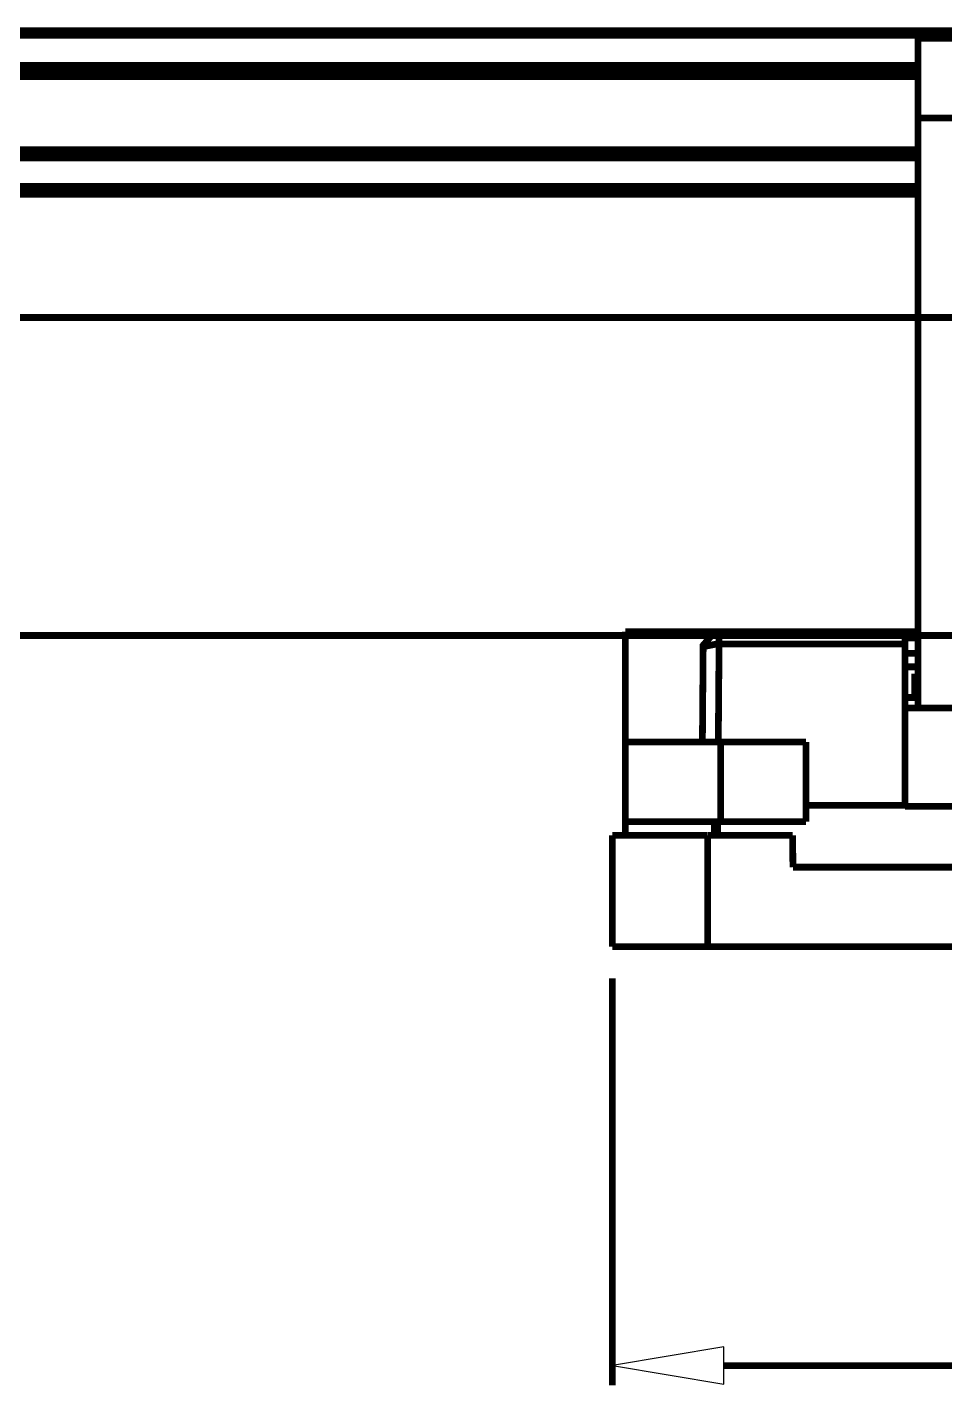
# Model space of a CAD drawing. Extents: x 0.54 to 10.46, y 0.74 to 7.76.
# Drawn here: x 2.206 to 2.585, y 4.265 to 4.827 of the extents above; entities that cross this region are included whole.
import ezdxf

# ---------------------------------------------------------------- set-up
doc = ezdxf.new("R2010")
doc.units = 0
doc.layers.get('0').update_dxf_attribs({"linetype": 'CONTINUOUS'})

msp = doc.modelspace()

# ---------------------------------------------------------------- linework, layer by layer
at = {"color": 250, "const_width": 0.00278}
for points in [[(8.04742, 4.82585), (1.18256, 4.82585)], [(1.46175, 4.81142), (2.57346, 4.81142)], [(1.46175, 4.80681), (2.57346, 4.80681)], [(2.57346, 4.77658), (1.46175, 4.77658)], [(1.46175, 4.77328), (2.57346, 4.77328)], [(2.57346, 4.7615), (1.46175, 4.7615)], [(1.46175, 4.75819), (2.57346, 4.75819)], [(1.46175, 4.70731), (2.57346, 4.70731)], [(2.49132, 4.57238), (2.491, 4.5319)], [(2.49132, 4.57238), (2.49132, 4.57747)], [(2.56814, 4.56858), (2.57346, 4.56858)], [(2.57346, 4.56304), (2.56814, 4.56304)], [(2.56814, 4.50569), (2.52718, 4.50569)], [(2.49061, 4.49338), (2.49061, 4.49457), (2.49067, 4.49474), (2.49067, 4.49903)]]:
    msp.add_lwpolyline(points, dxfattribs=at)
at = {"color": 0, "const_width": 0.00278}
for points in [[(8.04742, 4.82389), (1.18256, 4.82389)], [(2.57346, 4.8226), (2.71804, 4.8226)], [(2.57346, 4.8226), (2.57346, 4.78971)], [(2.57346, 4.8094), (1.46175, 4.8094)], [(2.57346, 4.80811), (1.46175, 4.80811)], [(2.71804, 4.78971), (2.57346, 4.78971)], [(2.57346, 4.78971), (2.57346, 4.70731)], [(1.46175, 4.77528), (2.57346, 4.77528)], [(2.57346, 4.7595), (1.46175, 4.7595)], [(2.57346, 4.70731), (2.71804, 4.70731)], [(2.57346, 4.5459), (2.57346, 4.70731)], [(1.46175, 4.5759), (8.04747, 4.5759)], [(2.48936, 4.57753), (2.45258, 4.57753)], [(2.45258, 4.5319), (2.45258, 4.57753)], [(2.49132, 4.57747), (2.48964, 4.57747), (2.48475, 4.57189), (2.48475, 4.57096)], [(2.49132, 4.57238), (2.49072, 4.57249), (2.48519, 4.57135), (2.48475, 4.57096)], [(2.48936, 4.57715), (2.48936, 4.57753)], [(2.48936, 4.57753), (2.57346, 4.57753)], [(2.56814, 4.57747), (2.49132, 4.57747)], [(2.56814, 4.57238), (2.49132, 4.57238)], [(2.56814, 4.57238), (2.56814, 4.57747)], [(2.57346, 4.57493), (2.56814, 4.57493)], [(2.56814, 4.50569), (2.56814, 4.57238)], [(2.48443, 4.5319), (2.48475, 4.57096)], [(2.56814, 4.56293), (2.57346, 4.56293)], [(2.57346, 4.56011), (2.57215, 4.56011)], [(2.57215, 4.56011), (2.57215, 4.55029)], [(2.57215, 4.55751), (2.57346, 4.55751)], [(2.56814, 4.55029), (2.57215, 4.55029)], [(2.56814, 4.5459), (2.71599, 4.5459)], [(2.45258, 4.49903), (2.45258, 4.5319)], [(2.45258, 4.5319), (2.49203, 4.5319)], [(2.49203, 4.5319), (2.49203, 4.49903)], [(2.49203, 4.5319), (2.52718, 4.5319)], [(2.52718, 4.49903), (2.52718, 4.5319)], [(2.56814, 4.50537), (2.56814, 4.50569)], [(2.71599, 4.50537), (2.56814, 4.50537)], [(2.49203, 4.49903), (2.45258, 4.49903)], [(2.45258, 4.49338), (2.45258, 4.49903)], [(2.48936, 4.49338), (2.48936, 4.49903)], [(2.49203, 4.49903), (2.52718, 4.49903)], [(2.44726, 4.44738), (2.44726, 4.49338)], [(2.44726, 4.49338), (2.48665, 4.49338)], [(2.48665, 4.49338), (2.48665, 4.44738)], [(2.52171, 4.49338), (2.48671, 4.49338)], [(2.52181, 4.48019), (2.52171, 4.49338)], [(3.06119, 4.48019), (2.52181, 4.48019)], [(2.44726, 4.44738), (2.48665, 4.44738)], [(2.48665, 4.44738), (3.09636, 4.44738)]]:
    msp.add_lwpolyline(points, dxfattribs=at)
msp.add_lwpolyline([(2.44726, 4.44738), (2.44726, 4.44738)], close=True, dxfattribs=at)
at = {"color": 9, "const_width": 0.00278}
for points in [[(2.44726, 4.43425), (2.44726, 4.26606)], [(2.49328, 4.27425), (3.08979, 4.27425)]]:
    msp.add_lwpolyline(points, dxfattribs=at)
at = {"color": 9}
msp.add_lwpolyline([(2.49328, 4.28196), (2.44726, 4.27425), (2.49328, 4.2666), (2.49328, 4.28196)], close=True, dxfattribs=at)

doc.saveas('drawing.dxf')
